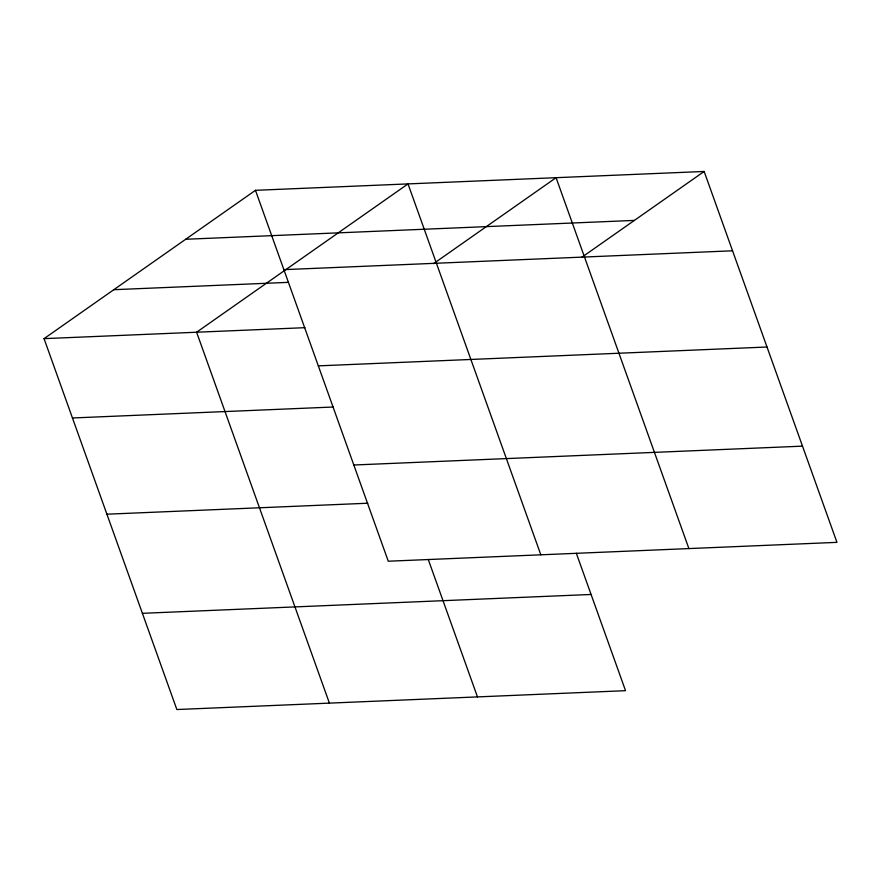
<?xml version="1.0" encoding="UTF-8"?>
<svg xmlns="http://www.w3.org/2000/svg" width="881" height="881" viewBox="0 0 881 881"><rect width="100%" height="100%" fill="white"/><g stroke="black" fill="none" stroke-linecap="round" stroke-linejoin="round"><path stroke-width="1.32" d="M576.328 553.268L625.532 690.682L176.85 709.535L44.05 338.645L255.468 190.318L704.15 171.465L836.95 542.355L388.268 561.219L255.468 190.318M433.529 263.661L556.087 177.687L688.887 548.577M581.592 257.439L704.15 171.465M185.704 239.269L634.386 220.404M283.869 269.652L732.552 250.799M113.814 289.695L288.307 282.361M44.05 338.645L304.914 327.677M318.327 365.868L767.01 347.015M72.451 417.979L333.315 407.011M353.821 465.003L802.503 446.149M106.909 514.196L367.762 503.227M142.403 613.319L591.085 594.466M540.824 554.799L408.013 183.909L196.606 332.225L329.406 703.126M428.265 559.49L477.469 696.904"/></g></svg>
